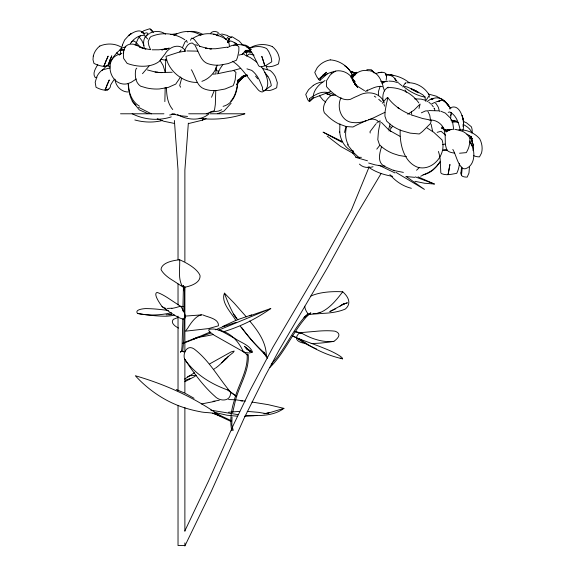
<?xml version="1.0" encoding="UTF-8"?>
<svg xmlns="http://www.w3.org/2000/svg" width="575" height="575" viewBox="0 0 575 575"><rect width="100%" height="100%" fill="white"/><g stroke="black" fill="none" stroke-linecap="round" stroke-linejoin="round"><path stroke-width="0.86" d="M182.879 318.787L182.059 346.445L181.549 351.303L180.413 352.058M184.137 317.932L183.72 339.832L182.728 351.224L183.727 351.907L182.627 351.188M165.19 87.393L164.853 101.624M434.757 110.472L434.556 108.251L433.96 108.488M215.898 74.189L216.042 67.138M382.734 82.786L382.756 81.327M215.783 90.404L215.323 104.528L214.439 110.558L206.296 113.836M451.159 112.405L450.649 118.479M165.312 72.155L165.78 59.132M473.577 145.475L473.613 143.887L473.06 150.65M353.481 151.642C345.108 148.788 340.148 140.034 339.71 131.538M179.666 259.785A55.142 19.298 10.6 0 1 199.992 275.418A54.373 19.032 10.6 0 1 183.655 287.478L173.097 280.6A57.047 19.967 10.6 0 1 161.058 269.56A45.597 15.956 10.6 0 1 179.666 259.785C180.083 268.245 177.927 277.89 181.995 285.646L182.663 285.904M339.918 123.855L339.681 132.559M183.403 288.204L182.85 310.974M184.661 288.212L184.122 311.751M405.605 83.67L405.433 82.75L402.744 86.947M232.02 417.019L231.847 424.803L233.17 430.366L232.487 429.899M188.348 123.136L184.884 170.056L184.884 261.452M237.834 80.622C237.727 90.627 234.118 103.701 223.086 106.339M472.132 146.222L472.463 141.96L471.033 136.304L472.499 143.671M120.369 50.672L120.685 54.165M469.452 167.102L468.97 173.061L467.18 177.114A36.872 9.387 -25 0 1 462.12 176.072L460.898 173.981L461.552 167.095M461.452 175.49L462.214 167.907M462.817 130.432C465.463 123.618 461.114 102.839 450.714 107.69M415.315 90.469L422.769 94.796L425.004 97.11C417.378 95.752 409.759 91.705 403.801 86.746L405.102 86.43L407.79 87.249L415.639 90.713M313.195 96.212C313.986 89.312 319.391 84.043 325.019 80.529M400.2 129.95C399.589 143.333 403.398 161.532 417.277 167.117C432.414 171.889 446.969 154.308 442.046 139.926L433.723 132.264L427.124 127.995M230.525 392.071C231.337 401.76 219.873 401.846 214.798 396.218C202.759 385.523 193.293 372.298 184.518 358.886C182.649 352.921 187.242 344.281 194.055 348.939C209.163 360.302 218.457 377.847 230.525 392.071L227.635 389.979A207.065 111.593 -21.8 0 1 184.503 358.893M353.079 150.578L352.741 153.072L356.442 157.406M388.082 88.011L388.226 87.141C383.087 89.765 382.131 96.061 383.245 101.25M218.169 72.881L218.55 70.905M238.222 79.53C236.993 87.062 236.181 95.328 230.769 101.186M232.681 412.404L235.096 401.954C238.639 386.357 249.054 372.061 248.292 355.602M344.504 132.537L345.942 126.392M93.287 56.019L92.985 59.728L93.955 63.401A34.651 13.98 45.7 0 0 100.266 65.758C104.111 67.038 110.098 66.247 110.573 61.309A35.564 24.265 -41 0 1 117.681 51.987L122.029 48.048L125.889 46.719M367.123 91.26L367.425 89.837M346.689 126.392C344.986 132.458 345.137 139.236 348.306 144.807M228.16 42.658L228.979 38.539L231.977 36.678L239.207 41.113L242.212 44.404M390.123 124.092L388.542 129.77M228.067 42.672L228.951 38.748L227.987 42.658M386.156 80.349L386.58 76.683L385.609 73.499L386.515 76.367C386.81 71.552 381.75 72.012 378.573 72.673L381.843 72.321L378.364 72.709L375.576 73.693M429.23 97.283L429.317 95.227L425.831 100.79M239.121 80.493L238.107 83.023L236.979 84.245M228.21 42.471L229.181 39.086L228.217 42.435M228.002 42.435L228.965 39.086L227.959 42.564M184.273 291.273L184.331 290.907M181.7 78.078L179.702 85.531L180.629 87.213M231.315 420.749L230.992 421.461L214.554 413.72M418.974 108.467L420.131 104.053L413.878 110.263L407.718 114.238M381.584 146.661C379.716 152.612 377.15 161.755 383.59 165.772L384.97 166.01M214.324 90.433L211.55 97.261M135.132 45.346L138.165 38.583L140.508 35.614M217.213 65.205C215.057 72.587 209.178 78.854 201.89 81.348M120.7 49.278L122.612 45.145M451.282 114.159L451.576 113.368M461.013 173.061L461.394 172.054M231.797 430.754C229.799 421.942 231.006 410.708 234.025 401.379C237.533 385.818 247.969 371.565 247.178 355.156M341.018 97.671C336.77 106.267 340.199 118.932 349.88 122.015C362.43 125.077 374.066 117.214 384.977 112.348M369.215 166.714L351.519 209.746L316.617 272.96L273.017 347.048L250.197 390.102L233.572 424.645L208.624 480.822L184.985 530.639M184.338 51.11C185.847 47.797 187.845 42.802 192.194 42.988L194.839 44.987A19.435 1.574 66.7 0 1 196.14 47.509C199.453 53.791 201.322 62.366 209.372 64.12A36.146 23.913 -33.5 0 0 219.664 65.133L228.138 63.602L236.411 60.246A36.311 19.392 -48.3 0 0 237.691 56.587L238.855 50.931L238.877 46.985L237.597 45.655L234.787 44.994M218.119 72.946L220.225 68.418L222.82 64.666M122.295 45.224L124.61 39.984L128.829 35.363M295.011 331.538L301.81 333.126M471.011 136.807L469.983 138.805M236.512 84.877L238.079 81.621L241.917 76.54M182.34 47.847L184.963 41.982L186.559 40.394L187.22 42.471M190.454 40.293L191.662 38.101L192.97 38.496L194.292 39.459L199.82 46.489M313.296 85.395L308.567 89.693L305.756 94.429A36.771 2.817 76.6 0 0 308.006 100.122L309.343 101.624L309.551 98.684M123.316 52.936L123.762 52.066M380.197 86.092L378.393 91.698L378.465 95.737M450.484 115.647L450.886 114.899M226.126 39.603L228.584 36.225L231.696 37.454M252.123 352.274L252.403 351.799C249.449 344.734 240.221 342.412 234.363 338.093C226.442 334.427 218.363 327.348 209.127 329.346L208.739 330.273L209.48 331.689L214.065 335.168L244.691 352.475L249.607 352.957L252.123 352.274L246.776 349.118L251.325 351.857L245.597 347.695L250.556 351.382M381.052 173.614L357.614 212.887L327.664 267.411L278.968 350.448L265.154 375.978L243.786 418.931L211.305 491.409L184.848 546.027M97.772 64.551C95.745 68.209 92.216 73.169 95.033 77.266A20.722 4.658 -77.5 0 0 96.42 77.546L96.967 77.222M352.037 78.48C355.17 72.644 362.006 69.122 368.539 70.811M180.622 76.957L178.236 80.428A36.311 0.41 -55.8 0 0 175.742 84.087L168.18 87.443L159.261 88.974A36.146 27.859 11 0 1 146.639 87.961L140.588 86.178C135.693 82.886 134.931 76.727 135.463 71.358A19.435 10.487 62.1 0 1 136.103 68.828L136.8 68.166M388.959 130.913L392.646 126.234M379.68 145.489L376.776 149.148M179.68 51.807L181.111 49.874M440.184 161.676C436.08 167.541 430.567 173.758 423.049 174.642M308.502 314.482L324.084 313.303A57.047 23.287 10.8 0 0 345.309 309.034A45.597 18.616 10.8 0 0 342.722 291.798C336.504 299.891 329.777 308.459 320.146 312.599M382.238 103.284L386.493 98.232L387.794 97.657C393.494 105.369 401.53 110.925 410.378 114.461M440.198 161.719L436.705 166.254L432.853 169.869L429.475 171.99M149.062 66.06L142.485 73.701M216.236 35.557L217.961 33.681L219.808 34.141L223.467 36.599L225.644 39.402M375.849 123.992L369.962 131.761L370.199 133.026M130.252 43.614C133.422 39.042 138.352 35.283 144.124 35.255L147.66 38.978M238.316 82.448L243.642 76.144L238.079 82.613L243.491 76.921L243.103 77.187L246.927 75.332M271.213 364.212C285.437 349.428 292.625 329.41 306.784 314.705M241.701 54.69L242.6 53.662M231.121 103.212L224.092 110.997L217.781 113.677M102.177 70.502L106.763 65.615M419.247 167.627L416.544 170.257M269.718 367.633C285.308 352.346 292.941 331.071 307.805 315.337M242.787 54.237L243.735 53.209M203.572 118.86L202.357 120.175L188.478 123.582M376.618 123.172L377.38 122.353M210.385 33.573C212.182 30.856 215.819 31.036 218.327 32.595M203.564 118.953L202.357 120.175L206.13 118.637M313.253 97.563L309.508 101.293L313.353 97.549M246.373 316.918L234.133 303.082L224.458 293.157C220.548 302.536 231.667 312.937 235.923 320.613M145.439 36.771L147.315 35.039M225.055 358.893A207.065 91.001 56.9 0 1 221.778 362.739L228.067 356.852M221.749 362.696L226.938 357.902L220.599 363.896A207.065 91.001 56.9 0 1 215.568 368.058M251.958 402.047L268.079 404.628L283.928 408.372C273.118 416.508 258.096 415.811 245.216 415.358M246.51 56.134L249.227 53.985L254.078 55.178M309.343 101.624L313.756 97.685M330.258 59.865A20.247 19.076 -10.6 0 0 319.032 65.658L317.307 67.562L314.769 72.421A34.5 4.614 74.9 0 0 317.156 77.294L319.075 79.903L320.009 80.27L327.707 73.521M377.998 121.807L380.154 120.829L379.859 124.495A20.499 3.551 -85.4 0 0 378.408 131.819L377.804 139.711L379.442 144.591L381.254 146.381M318.493 79.307L326.578 72.249L322.819 75.181M141.421 32.689L143.743 30.755L149.701 28.75L153.432 32.365M426.945 101.71L430.387 99.31L431.494 98.828L432.12 99.31M184.654 379.062L194.465 372.758M242.111 54.445L243.419 53.425M237.863 80.248L243.829 75.62L243.211 75.972M245.417 51.872L247.415 50.348M227.269 357.255L233.162 352.54L234.219 351.059L231.021 351.965L209.767 363.838M136.297 79.005L130.949 82.441L127.657 83.677A20.52 15.626 -75 0 1 122.77 83.95C108.014 81.916 104.327 56.573 120.851 53.985M350.822 77.46L355.314 74.922M128.318 35.736C132.466 32.631 140.523 27.564 144.117 34.04L141.651 31.611L144.347 34.234M131.388 33.537L128.577 35.549L131.704 33.321M430.251 120.398L431.142 120.103L431.272 120.685L430.474 123.539L422.654 131.366A36.426 14.878 -28.8 0 1 419.254 133.975L410.169 133.12L401.177 130.511A36.29 24.265 9.2 0 1 390.741 124.739L386.666 121.131L384.934 116.2L385.027 112.039L386.386 103.881A19.392 4.176 -85.7 0 1 387.126 101.092L387.794 97.657M382.174 83.454L385.121 81.672L387.888 81.262M320.009 80.27L320.886 77.639A35.456 25.336 3.1 0 1 330.302 72.587L335.692 71.077M180.435 352.044L181.736 351.174M350.836 76.216L355.882 72.802M310.795 312.771L304.182 317.184L304.06 317.846L310.026 313.95M310.78 313.116L308.782 314.518L307.733 313.914L308.085 314.281M351.562 75.677L356.816 72.234M151.383 36.225L149.787 37.813L148.17 41.601L148.817 45.382L150.334 49.155M227.916 42.399L230.632 40.89L233.263 41.968L237.691 45.252M228.433 42.399L229.756 41.544M431.042 104.269L434.592 102.465L436.044 103.565L438.272 107.151L439.508 111.478M340.012 306.13L342.93 304.29L347.379 302.795L341.974 304.7L344.432 303.693L329.82 311.592L335.786 308.725M227.599 47.603C233.17 43.952 240.616 43.535 246.56 46.568A20.492 13.16 59.6 0 1 252.281 53.13L258.204 64.91A33.551 9.035 -48.6 0 0 262.114 66.707L266.426 65.176L271.767 61.82A34.572 28.182 -18.2 0 0 270.681 55.825L268.719 51.47L266.656 48.559C261.266 45.813 254.718 45.928 249.327 48.609M421.36 112.829L425.241 111.011L427.642 110.774L429.769 115.323L430.618 120.764M245.877 52.634L249.78 50.42M246.244 52.39L249.924 50.327M195.22 376.273L184.819 381.721M248.896 48.587C255.731 44.038 264.752 43.29 272.27 46.568M192.302 38.676C199.281 34.09 208.114 32.322 216.186 34.809M221.763 109.732L218.457 111.104L210.091 112.175M245.798 51.34L246.625 50.902M247.164 51.966L250.341 50.298M248.199 51.405L250.434 50.241M222.812 326.428L237.015 319.865L251.843 314.827M230.92 71.106L233.565 70.409L235.951 72.407L235.182 79.673A34.572 17.164 -50.7 0 1 233.191 85.668L224.976 89.024L216.509 90.555A33.551 22.713 -30 0 1 203.895 88.751C198.835 86.818 196.808 81.578 194.896 76.971A20.492 1.049 67.1 0 0 191.842 70.402L191.274 69.748M264.867 90.261L271.314 85.668A35.456 29.282 -12 0 0 267.871 76.353M248.278 51.484L250.571 50.37M420.713 176.23L429.353 172.09M187.529 376.798L189.887 375.676M246.79 75.347L242.801 77.222L246.639 75.433M233.313 45.684L234.047 45.339M131.416 41.968L133.745 40.89L136.146 42.399L139.272 46.065M247.307 75.088L243.304 76.899L247.121 75.196M366.131 120.592L356.996 124.919A36.426 6.009 -26.9 0 0 352.985 126.996L346.222 126.565L338.74 123.862A36.29 22.892 51.2 0 1 328.821 117.171L324.336 112.793C321.964 107.194 324.968 101.38 328.857 97.412A19.392 14.792 88.5 0 1 331.308 95.507L335.412 95.105M252.748 314.812L270.76 308.531L219.118 329.942M210.601 333.155L193.042 339.279L210.191 332.019M215.51 329.806L224.573 326.061M149.989 33.113C154.876 30.662 161.093 30.798 165.535 34.141M452.137 122.432L456.751 121.181M330.546 91.547L314.087 97.822A20.52 4.068 -54.9 0 1 313.382 97.362M120.153 53.913L121.943 53.195M197.865 337.13L182.764 343.103L182.9 343.512M193.042 339.279L197.922 337.345A207.065 184.144 64.6 0 0 213.411 334.47M182.929 343.519L198.008 337.554M365.283 91.339C371.026 89.276 376.733 85.078 383.13 86.818L384.467 90.943M249.78 315.948L252.037 315.078M144.21 33.343L146.992 32.797L147.912 33.767M223.704 326.6L236.03 322.331M152.102 36.167C162.747 31.927 175.361 33.307 184.834 39.761M250.463 49.716L244.052 52.124L251.447 49.45M233.292 70.459L240.695 68.425M242.6 76.317L246.352 74.937M238.999 55.092L240.659 54.675M149.356 33.681C143.268 35.664 142.586 43.42 144.577 48.631L145.921 48.954L142.88 48.307L150.506 49.651M283.928 408.372L266.362 413.669M99.806 46.05C106.583 43.132 114.741 43.29 121.138 47.085M185.402 380.197L190.347 378.501M438.279 101.38C442.8 98.397 446.998 102.745 449.025 106.49L447.264 103.946L448.744 106.08M437.158 132.343L441.075 131.265L445.625 135.183M445.007 144.045L442.678 144.684M437.467 101.653L440.162 100.762L435.778 101.962M230.446 70.998L217.113 73.837M177.919 317.544L173.283 319.362C170.049 323.028 175.605 326.6 178.502 328.066M317.731 312.994L320.196 312.239M201.487 403.952L214.964 401.35M169.244 48.027L165.535 49.062L167.239 48.695M171.264 116.876C158.477 121.081 144.203 119.758 132.192 113.785M173.894 35.377C182.138 30.504 192.798 29.893 200.998 35.377M162.172 120.556C153.216 122.784 143.707 122.425 134.83 119.974M174.627 114.058L169.647 115.036M448.213 112.312L449.83 111.945C456.651 115.51 458.778 123.517 460.323 130.475M431.106 99.18L433.723 98.591L431.825 99.051C437.769 96.018 444.748 98.958 447.515 104.858M263.99 413.777L269.56 412.548M373.053 166.743C368.46 168.123 362.911 167.778 359.44 164.105M168.087 48.508L161.812 49.824L167.426 48.71M170.559 34.486L176.798 33.724M161.812 49.824L166.232 48.918M183.756 287.148L184.676 287.256M213.648 34.169L215.452 34.342M167.548 48.681L158.923 49.802L152.095 49.809M227.427 47.114L215.682 48.738L209.631 48.796L211.42 48.868L205.591 48.12L207.532 48.415M443.052 150.327L447.199 149.874M213.052 401.321L219.283 400.265M448.011 130.043L452.949 129.267M447.947 130.072L450.973 129.555L446.998 130.123M110.184 67.9L102.343 69.898A19.464 17.954 -8.9 0 0 96.952 76.461L95.191 82.254L96.018 87.249A36.872 12.959 47.9 0 0 103.529 89.973C106.77 90.879 110.824 88.902 110.565 85.15A37.217 26.579 -36.3 0 1 114.54 79.156M368.568 119.542C372.075 118.622 376.517 118.917 378.824 122.073M187.443 31.805C192.668 30.662 198.174 31.855 202.803 34.421M255.243 415.646L256.831 415.402M265.24 413.633L268.439 413.181M316.875 313.461L312.987 313.612M184.525 316.157L201.818 314.863M184.884 51.204L178.53 52.318L166.002 56.364C167.792 70.33 182.9 82.893 197.096 82.405M446.933 130.158L449.981 129.785L445.97 130.273M366.828 69.647L371.428 69.769L373.786 72.558M264.018 90.555L262.502 90.124A34.5 5.369 -49.7 0 1 262.638 87.759L259.533 80.378A20.247 14.31 57.8 0 0 251.764 70.394L246.955 68.856M171.896 308.229L167.339 308.408M228.505 412.246L239.775 411.369M121.117 50.118L124.567 49.802L119.521 50.09M254.358 415.725L244.605 416.336M305.864 343.275A52.476 13.096 -13.4 0 1 302.579 342.908A51.75 12.909 -13.4 0 1 299.611 332.717L314.432 331.459A54.294 13.548 -13.4 0 1 334.988 331.193A43.398 10.832 -13.4 0 1 333.845 341.363A52.476 13.096 -13.4 0 1 311.161 343.476M213.138 74.161L215.122 73.995M172.184 72.256L159.045 72.558L162.093 72.637M429.173 120.096C435.067 119.413 440.881 122.913 443.584 128.11A20.499 9.286 86.7 0 1 445.201 136.606L445.359 144.548L446.646 149.658A33.451 10.846 -17.3 0 0 452.525 152.785L454.401 153.072M386.486 75.196C390.403 74.491 394.285 76.698 395.902 80.313L394.615 78.444L396.915 81.248M169.057 314.69L171.652 314.59L166.132 314.827M247.372 50.32L245.108 50.427L248.695 50.607M406.762 82.8C415.56 82.103 424.264 86.897 428.821 94.379M187.019 50.938L197.764 51.139M443.454 149.859L446.912 150.046M459.526 153.237L466.275 152.627A34.565 28.491 -9.9 0 0 468.956 146.718L469.948 141.881L469.998 138.309C467.734 134.169 463.622 130.841 458.821 130.403M428.662 110.558L438.711 110.853M457.082 129.957C465.491 129.037 474.152 132.387 479.701 138.791A20.204 17.365 45.9 0 1 481.987 150.636L481.555 152.957L479.493 156.889A34.651 10.918 -23.8 0 1 474.72 156.084L473.592 155.545M380.707 81.255L384.898 81.672M241.78 44.577L245.741 45.238L248.335 46.568A19.485 14.727 -54.5 0 1 249.435 48.192M120.52 113.785L163.933 113.785M188.679 113.785L209.07 113.785C200.093 121.505 187.292 119.945 177.51 114.669M210.091 113.785L244.914 113.785C230.259 118.572 214.561 120.254 199.252 118.306M171.458 114.281L175.562 114.281M361.395 157.334L355.652 157.334L367.49 160.792M179.63 306.317L183.382 306.432L180.306 306.597M180.787 306.453L170.624 299.769A54.294 9.933 44 0 0 157.126 292.474A43.398 7.942 44 0 0 162.006 306.453A52.476 9.602 44 0 0 183.001 319.082A51.75 9.473 44 0 0 180.787 306.453L179.601 306.453A191.511 35.046 -44 0 1 171.911 308.365M228.562 399.582L234.693 399.726M389.103 87.565C400.717 87.537 412.217 93.315 418.816 102.925M388.952 81.068L393.307 81.377L397.203 82.534M187.551 116.423L180.658 115.827L172.126 113.836M418.061 176.841L434.355 184.022L424.436 183.231L414.913 181.29M237.561 416.228L227.082 415.229L214.173 412.354M247.236 411.391L258.348 412.318L265.686 413.54M385.882 74.477C394.249 74.728 402.687 77.302 409.177 82.714M128.362 92.007C121.368 92.101 115.553 86.099 115.022 79.257M240.81 400.912L242.513 401.041M414.597 98.835L421.159 99.13L425.184 100.194M235.455 399.783L245.295 401.149M406.482 156.673L399.05 155.451L393.293 153.618A33.451 21.857 8.9 0 1 381.254 146.381M406.18 176.583L414.69 177.33M403.384 172.399L393.379 170.394L383.403 165.938M147.401 69.942L155.063 71.961L160.13 72.587M168.446 310.457L164.939 310.04A42.888 8.747 9.4 0 0 145.403 308.588A34.284 6.993 9.4 0 0 137.547 313.447A41.458 8.453 9.4 0 0 166.261 316.2A40.883 8.338 9.4 0 0 174.383 315.057M454.875 129.317L456.744 129.72M382.519 166.118L375.238 164.903L368.625 163.013M238.086 414.661L210.809 410.169M392.668 176.317C383.978 174.972 375.281 172.04 368.101 166.879M452.41 121.375L458.591 122.525M221.648 33.954L227.916 35.6M391.431 75.023L390.619 74.908L392.991 75.253M157.054 72.256L158.233 72.428L155.063 71.961M330.266 59.886C340.156 60.512 349.248 67.052 353.036 76.209M322.834 82.304L321.482 82.103A19.485 17.775 -21.4 0 0 313.303 85.402M174.606 123.481L163.782 121.246L157.212 118.723M429.015 119.765L422.668 118.522L412.383 115.244M246.56 47.013L249.845 47.898M262.753 68.526L269.998 70.409A19.485 17.926 13.9 0 1 275.482 76.971L277.337 82.764L276.683 87.759A36.771 11.953 -48.4 0 1 269.56 90.483L265.772 90.261M428.483 94.063L436.432 96.212L442.527 99.77M369.495 70.754C376.021 71.552 380.24 77.373 381.958 83.289M456.449 121.217L451.016 120.146L455.077 120.973L453.704 120.585M440.709 111.155L445.302 113.067L449.923 117.566M266.354 66.413L269.078 66.786L272.464 66.276A34.5 13.002 -46.4 0 0 278.501 63.918L279.421 58.923L278.961 56.53A20.247 18.752 -1.8 0 0 272.277 46.553M206.95 48.329L199.388 46.194M107.079 65.902L108.265 66.197A33.451 8.043 48.9 0 0 110.141 66.125M219.01 330.093L221.512 330.726A152.246 66.29 -69.2 0 1 241.601 348.22L243.074 351.066L244.691 352.475M299.611 332.717L301.76 333.263A191.511 80.04 69.8 0 0 333.845 341.363M295.083 331.725L301.717 333.399M144.526 48.58L139.596 47.157L143.125 48.207C137.935 45.518 131.459 41.709 125.968 46.05A19.464 14.31 55.8 0 0 123.452 52.613L123.618 58.406L127.132 63.401A36.872 26.594 25.1 0 0 139.351 66.125C146.287 66.657 153.798 65.708 159.433 61.309A37.217 9.933 -54.2 0 1 164.953 54.172C169.064 46.539 180.413 42.262 185.696 51.347M223.819 38.101C227.211 38.978 229.547 42.687 229.36 46.115M247.832 51.786L250.147 52.476M160.928 59.211L163.81 59.901A13.692 13.088 -58.2 0 0 166.75 59.929M411.369 188.305C402.946 186.228 395.435 181.226 389.908 174.592M355.293 73.011L351.318 71.623M448.284 130.791L445.496 129.785M202.673 314.848C207.733 317.285 219.018 318.521 218.443 325.809L208.646 328.577L185.531 331.171L188.047 327.685A152.246 30.87 -81.7 0 1 201.451 314.913M217.566 35.262L223.014 37.476M212.491 413.231L220.045 415.847C194.551 397.519 165.413 384.459 135.319 375.734C147.171 388.614 161.733 399.072 178.049 405.512C184.999 408.185 192.179 410.198 199.496 411.571C206.339 413.324 213.943 411.736 220.045 415.847M329.303 94.674L331.775 95.579M316.48 348.996A41.458 4.916 20.4 0 1 314.302 348.055A40.883 4.844 20.4 0 1 298.166 338.524L310.888 343.196A42.888 5.089 20.4 0 1 330.452 350.894A34.284 4.068 20.4 0 1 342.578 358.829A41.458 4.916 20.4 0 1 340.213 358.038M325.802 93.38L329.633 94.796L325.651 93.294M415.294 176.877L434.355 184.022M463.349 121.541L466.339 122.683L471.342 126.752A19.464 15.446 -11.5 0 1 472.118 132.71M176.281 389.534L185.387 393.408L194.034 398.288M326.255 93.495L329.468 94.731M106.145 89.743L107.446 90.117L108.035 89.607A34.651 4.348 49.9 0 0 108.057 89.024M195.73 44.721L197.563 45.454M148.019 113.685L139.301 109.897L132.113 101.049M151.419 113.843L138.496 107.302M351.347 71.681L355.163 73.406L351.67 71.278M245.065 55.15L245.992 55.559M352.655 72.285L355.163 73.406M399.963 136.318L389.217 130.273M395.003 172.946L378.997 165.262M301.012 339.696L292.294 335.843L300.905 339.897M298.166 338.524L300.962 339.796A151.29 127.65 -80.5 0 0 342.578 358.829M414.582 90.11L412.031 89.075A4.679 0.561 26.6 0 0 411.154 89.075L417.738 92.611A4.679 0.561 26.6 0 0 418.614 92.611L416.027 90.843M353.912 72.853L355.832 73.744M218.342 71.329L216.38 70.416L216.092 69.201M215.668 413.31L230.546 420.354M353.956 153.798L340.63 146.424L327.211 136.081M246.919 55.976L250.441 57.672L256.809 62.122M463.112 124.351C466.656 126.363 470.767 128.843 471.852 133.048M342.678 141.766L323.071 132.149L341.845 142.226M442.721 128.534L441.341 127.844L447.091 131.035L444.101 129.224M333.478 94.753C328.081 91.382 321.497 91.425 316.07 94.559A37.181 27.039 9.1 0 0 309.558 98.684M364.493 90.656L357.564 86.286L354.257 82.786L357.65 87.443L353.639 81.837L355.939 85.251M466.929 134.155L469.832 135.822L469.322 135.448L472.42 138.906L471.73 138.058M139.517 106.188C131.711 101.732 128.527 92.122 128.153 83.576M135.88 44.749L138.173 46.101M395.938 172.356L424.422 189.398L405.95 176.331M234.859 42.665L237.259 44.419M216.876 35.104L218.148 35.916M232.487 61.252C242.176 67.412 247.724 78.049 255.357 86.365C257.269 88.528 258.908 91.806 262.157 92.007C272.449 88.413 266.254 72.644 261.287 66.779M344.396 65.6C348.831 67.994 351.699 72.558 352.942 77.345M271.644 364.615L272.011 364.342M374.325 96.183L375.82 97.175M325.694 102.084L322.963 99.985L319.441 95.658M398.957 83.425L402.054 85.819M399.093 108.538L397.368 107.367L398.044 107.834M389.519 126.22L391.273 127.42M390.037 130.834L390.892 131.416M135.987 105.182C129.742 100.158 128.814 91.181 128.462 83.67M227.772 389.807L236.713 396.477L230.23 392.136M448.902 106.339L450.901 108.481M444.77 129.612L447.221 131.445L445.064 129.727M116.703 52.756L119.478 55.157M378.709 99.302L381.376 101.696M428.813 102.199L430.459 103.558M359.325 157.917L354.214 153.166L347.48 144.684M242.945 351.21L247.926 355.551M443.692 100.625L449.025 105.951M388.441 129.576L381.419 122.382M351.548 77.754L355.278 81.923M393.544 170.107L394.335 170.926M445.496 102.062L444.159 100.675L446.049 102.652M249.737 321.03C258.096 331.063 266.426 342.542 266.34 356.22L252.605 341.255L240.242 326.305M138.582 36.326L141.845 40.538L143.951 45.396M150.283 29.059L152.612 31.517L150.463 29.246M264.802 72.407L267.864 76.353M374.275 73.018L372.205 70.696L373.966 72.687M374.052 72.759L372.054 70.409L373.707 72.479M255.523 76.101L257.772 78.854M431.983 105.132L433.392 106.928M160.066 60.461L163.07 65.385L165.19 72.047M442.125 126.658L446.207 132.07M233.651 314.094L237.906 319.944M172.73 109.523C167.526 103.486 166.585 95.091 166.463 87.422M355.875 85.143L353.021 80.888L355.731 85.064M263.882 352.108L267.706 357.866M266.34 356.22L263.709 352.252A207.065 163.063 -53.8 0 1 243.929 330.639M263.537 352.403L267.353 358.153M469.603 141.536C475.654 148.839 476.035 165.226 465.52 168.705A20.722 9.552 -73.6 0 1 462.616 168.317C457.24 163.602 456.349 155.48 452.834 149.428M355.178 84C352.957 75.828 345.029 69.812 336.468 70.897A19.485 17.494 77.8 0 0 329.856 75.469L326.578 80.637L326.521 86.631A36.771 19.737 60.9 0 0 334.894 94.623C339.293 97.772 344.835 100.841 350.412 99.338A37.181 14.785 -21.3 0 1 358.584 95.565C367.411 90.462 380.664 92.41 384.265 103.026M469.473 140.976L471.795 145.31M356.177 85.704L352.08 78.904L355.415 84.733M234.622 315.517L235.786 317.393M450.649 118.594L452.777 123.136L453.697 129.411M234.557 315.402L236.282 318.399M243.29 52.677L244.432 54.711M405.059 89.93L406.259 92.345M449.442 107.985L449.988 109.092M265.844 65.572L267.49 69.561M397.857 81.909L398.274 82.865M353.215 79.623L353.848 81.219M382.382 84.173L383.108 86.063M383.884 104.075L384.603 106.145M471.076 136.483L472.363 143.189M432.709 131.697L431.106 124.193M245.805 50.787L246.898 55.452M236.533 43.477L236.699 44.433M183.554 285.538L184.108 289.376M183.403 285.739L183.655 287.478M183.252 285.933L183.914 290.533M411.808 115.431L411.434 111.845M425.04 96.801L425.407 101.178M174.383 120.477L178.027 170.056L178.027 259.785M184.884 286.63L184.884 351.979M184.884 359.914L184.884 392.603M184.884 407.553L184.884 531.422M184.884 542.893L184.884 545.538L178.027 545.538L178.027 405.799M178.027 283.949L178.027 304.872M178.027 316.142L178.027 390.835M438.409 151.455A20.204 10.652 85.2 0 1 440.4 163.897L440.773 171.803A34.651 7.612 -20.1 0 0 441.643 173.672C446.401 175.785 451.857 174.124 456.744 173.327A35.564 30.123 -4.6 0 0 459.425 163.357M331.085 73.657A34.572 23.517 56.4 0 1 331.495 72.608M243.433 329.957A207.065 163.063 -53.8 0 1 241.493 327.182M234.363 315.538A207.065 163.063 -53.8 0 1 224.444 293.164M308.178 313.986A54.373 22.195 10.8 0 1 304.728 306.202M310.91 296.032A55.142 22.511 10.8 0 1 342.722 291.798M93.294 56.019A20.204 18.695 6.9 0 1 99.798 46.036M250.614 51.024A19.485 14.727 -54.5 0 1 251.067 53.13M270.768 308.545A207.065 184.144 64.6 0 1 223.754 331.667M196.226 375.259A207.065 91.001 56.9 0 1 189.894 375.691M214.899 368.51A207.065 91.001 56.9 0 1 213.533 369.38M171.465 312.75A151.29 102.573 -69.6 0 1 137.547 313.447M166.017 308.365A191.511 35.046 -44 0 1 162.006 306.453M463.666 121.217L463.177 126.514L463.673 121.21L462.135 115.431L463.666 121.217M449.916 164.572L448.083 174.627L449.916 164.572M246.941 354.071L248.019 354.646L246.941 354.071M110.098 59.778L107.985 65.392L111.766 55.818L110.098 59.778M107.288 84.302L105.067 90.117L109.279 79.954L107.288 84.302M106.152 60.454L103.859 66.269L108.15 56.113L106.152 60.454M247.351 50.37L245.388 51.894L247.351 50.37M243.397 53.403L242.075 54.409L243.412 53.396M249.809 350.865L244.382 346.33L249.809 350.865M263.271 60.569L261.798 56.328L264.852 65.902L263.271 60.569"/></g></svg>
